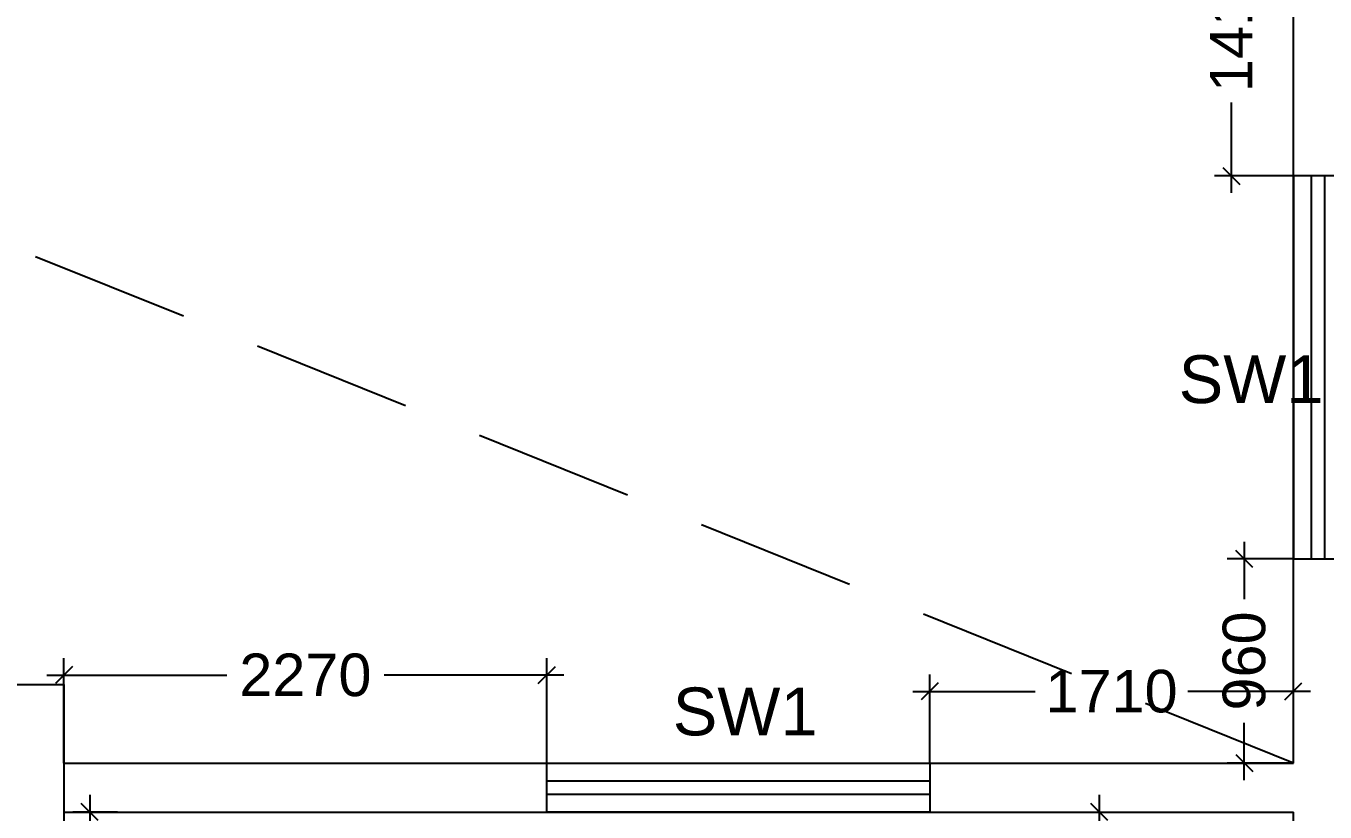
# Model space of a CAD drawing. Extents: x 6345096 to 6738923, y -6490958 to -6305885.
# Drawn here: x 6629733 to 6635841, y -6440579 to -6436884 of the extents above; entities that cross this region are included whole.
import ezdxf
from ezdxf.enums import TextEntityAlignment as Align

# ---------------------------------------------------------------- set-up
doc = ezdxf.new("R2010")
doc.units = 0
doc.header["$LTSCALE"] = 600
doc.header["$MEASUREMENT"] = 0
doc.header["$PDMODE"] = 35
doc.linetypes.add('HIDDEN', pattern=[0.375, 0.25, -0.125])
doc.linetypes.add('HIDDEN2', pattern=[0.1875, 0.125, -0.0625])
doc.layers.get('0').update_dxf_attribs({"linetype": 'CONTINUOUS'})
doc.layers.get('Defpoints').update_dxf_attribs({"linetype": 'CONTINUOUS'})
for name, color, linetype in [('Duct', 8, 'CONTINUOUS'), ('HS', 251, 'CONTINUOUS'), ('joinery', 7, 'CONTINUOUS'), ('LA-column', 3, 'CONTINUOUS'), ('Walls', 7, 'CONTINUOUS'), ('WIN', 151, 'CONTINUOUS'), ('Working Dim', 5, 'CONTINUOUS')]:
    doc.layers.add(name, color=color, linetype=linetype)
doc.styles.add('ari', font='arial.ttf')
doc.dimstyles.new('int. dim', dxfattribs={"dimtxt": 200, "dimasz": 80, "dimexe": 80, "dimexo": 0, "dimgap": 70, "dimtad": 0, "dimdec": 0, "dimzin": 12, "dimdsep": 46, "dimtxsty": 'ari', "dimblk": 'OBLIQUE', "dimcen": 2, "dimdle": 80, "dimclrd": 256, "dimclre": 256, "dimclrt": 6, "dimadec": 0, "dimazin": 0, "dimtfac": 1, "dimtdec": 0, "dimtix": 1, "dimtmove": 2, "dimatfit": 3, "dimfxl": 1, "dimtolj": 1, "dimtzin": 0, "dimlwd": -1, "dimlwe": -1, "dimarcsym": 0})

# ---------------------------------------------------------------- blocks, each defined once
blk = doc.blocks.new('_Oblique')
at = {"color": 0, "linetype": 'ByBlock', "lineweight": -2}
blk.add_line((-0.5, -0.5), (0.5, 0.5), dxfattribs=at)
blk = doc.blocks.new('*D2206')
at = {"layer": 'Defpoints', "color": 0, "transparency": 16777216}
for p in [(6634608.7, -6440578.7, 5.1), (6634779.2, -6440578.7), (6634610.7, -6444293.8, 0.7)]:
    blk.add_point(p, dxfattribs=at)
at = {"layer": 'Working Dim', "transparency": 16777216}
for p, q in [((6634779.2, -6440498.7), (6634779.2, -6442066.9)), ((6634608.7, -6440578.7), (6634859.2, -6440578.7)), ((6634779.2, -6444373.8), (6634779.2, -6442805.6)), ((6634610.7, -6444293.8), (6634859.2, -6444293.8))]:
    blk.add_line(p, q, dxfattribs=at)
at = {"layer": 'Working Dim', "transparency": 16777216, "xscale": 80, "yscale": 80, "zscale": 80}
for p, rotation in [((6634779.2, -6440578.7), 90), ((6634779.2, -6444293.8), 270)]:
    blk.add_blockref('_Oblique', p, dxfattribs=dict(at, rotation=rotation))
at = {"layer": 'Working Dim', "color": 6, "transparency": 16777216, "insert": (6634779.2, -6442436.3), "char_height": 200, "attachment_point": 5, "rotation": 90, "style": 'ari'}
blk.add_mtext('\\A1;3715', dxfattribs=at)
blk = doc.blocks.new('*D2207')
at = {"layer": 'Defpoints', "color": 0, "transparency": 16777216}
for p in [(6630033, -6440578.7), (6630162.9, -6440578.7, 5.1), (6630162.9, -6444293.8, 0.7)]:
    blk.add_point(p, dxfattribs=at)
at = {"layer": 'Working Dim', "transparency": 16777216}
for p, q in [((6630033, -6440498.7), (6630033, -6442066.9)), ((6630162.9, -6440578.7), (6629953, -6440578.7)), ((6630033, -6444373.8), (6630033, -6442805.6)), ((6630162.9, -6444293.8), (6629953, -6444293.8))]:
    blk.add_line(p, q, dxfattribs=at)
at = {"layer": 'Working Dim', "transparency": 16777216, "xscale": 80, "yscale": 80, "zscale": 80}
for p, rotation in [((6630033, -6440578.7), 90), ((6630033, -6444293.8), 270)]:
    blk.add_blockref('_Oblique', p, dxfattribs=dict(at, rotation=rotation))
at = {"layer": 'Working Dim', "color": 6, "transparency": 16777216, "insert": (6630033, -6442436.3), "char_height": 200, "attachment_point": 5, "rotation": 90, "style": 'ari'}
blk.add_mtext('\\A1;3715', dxfattribs=at)
blk = doc.blocks.new('*D2249')
at = {"layer": 'Defpoints', "color": 0, "transparency": 16777216}
for p in [(6633982, -6440011.8), (6633982, -6440348.7, -1), (6635692, -6440348.7)]:
    blk.add_point(p, dxfattribs=at)
at = {"layer": 'Working Dim', "transparency": 16777216}
for p, q in [((6633982, -6440348.7), (6633982, -6439931.8)), ((6635692, -6440348.7), (6635692, -6439931.8)), ((6633902, -6440011.8), (6634478.2, -6440011.8)), ((6635772, -6440011.8), (6635195.9, -6440011.8))]:
    blk.add_line(p, q, dxfattribs=at)
at = {"layer": 'Working Dim', "transparency": 16777216, "xscale": 80, "yscale": 80, "zscale": 80, "rotation": 180}
blk.add_blockref('_Oblique', (6633982, -6440011.8), dxfattribs=at)
at = {"layer": 'Working Dim', "transparency": 16777216, "xscale": 80, "yscale": 80, "zscale": 80}
blk.add_blockref('_Oblique', (6635692, -6440011.8), dxfattribs=at)
at = {"layer": 'Working Dim', "color": 6, "transparency": 16777216, "insert": (6634837, -6440011.8), "char_height": 200, "attachment_point": 5, "style": 'ari'}
blk.add_mtext('\\A1;1710', dxfattribs=at)
blk = doc.blocks.new('*D2252')
at = {"layer": 'Defpoints', "color": 0, "transparency": 16777216}
for p in [(6629911.5, -6439935.3), (6629911.5, -6440348.7, 2.1), (6632182, -6440348.7, -1)]:
    blk.add_point(p, dxfattribs=at)
at = {"layer": 'Working Dim', "transparency": 16777216}
for p, q in [((6629911.5, -6440348.7), (6629911.5, -6439855.3)), ((6632182, -6440348.7), (6632182, -6439855.3)), ((6629831.5, -6439935.3), (6630676.8, -6439935.3)), ((6632262, -6439935.3), (6631416.8, -6439935.3))]:
    blk.add_line(p, q, dxfattribs=at)
at = {"layer": 'Working Dim', "transparency": 16777216, "xscale": 80, "yscale": 80, "zscale": 80, "rotation": 180}
blk.add_blockref('_Oblique', (6629911.5, -6439935.3), dxfattribs=at)
at = {"layer": 'Working Dim', "transparency": 16777216, "xscale": 80, "yscale": 80, "zscale": 80}
blk.add_blockref('_Oblique', (6632182, -6439935.3), dxfattribs=at)
at = {"layer": 'Working Dim', "color": 6, "transparency": 16777216, "insert": (6631046.8, -6439935.3), "char_height": 200, "attachment_point": 5, "style": 'ari'}
blk.add_mtext('\\A1;2270', dxfattribs=at)
blk = doc.blocks.new('*D2257')
at = {"layer": 'Defpoints', "color": 0, "transparency": 16777216}
for p in [(6635460.9, -6439388.8), (6635692, -6439388.8, 1.4), (6635691.9, -6440348.7)]:
    blk.add_point(p, dxfattribs=at)
at = {"layer": 'Working Dim', "transparency": 16777216}
for p, q in [((6635460.9, -6439308.8), (6635460.9, -6439578.2)), ((6635692, -6439388.8), (6635380.9, -6439388.8)), ((6635460.9, -6440428.7), (6635460.9, -6440159.4)), ((6635691.9, -6440348.7), (6635380.9, -6440348.7))]:
    blk.add_line(p, q, dxfattribs=at)
at = {"layer": 'Working Dim', "transparency": 16777216, "xscale": 80, "yscale": 80, "zscale": 80}
for p, rotation in [((6635460.9, -6439388.8), 90), ((6635460.9, -6440348.7), 270)]:
    blk.add_blockref('_Oblique', p, dxfattribs=dict(at, rotation=rotation))
at = {"layer": 'Working Dim', "color": 6, "transparency": 16777216, "insert": (6635460.9, -6439868.8), "char_height": 200, "attachment_point": 5, "rotation": 90, "style": 'ari'}
blk.add_mtext('\\A1;960', dxfattribs=at)
blk = doc.blocks.new('*D2258')
at = {"layer": 'Defpoints', "color": 0, "transparency": 16777216}
for p in [(6635400.9, -6436178.8), (6635692, -6436178.8, 1.4), (6635692, -6437588.8, 1.4)]:
    blk.add_point(p, dxfattribs=at)
at = {"layer": 'Working Dim', "transparency": 16777216}
for p, q in [((6635400.9, -6436098.8), (6635400.9, -6436524.9)), ((6635692, -6436178.8), (6635320.9, -6436178.8)), ((6635400.9, -6437668.8), (6635400.9, -6437242.7)), ((6635692, -6437588.8), (6635320.9, -6437588.8))]:
    blk.add_line(p, q, dxfattribs=at)
at = {"layer": 'Working Dim', "transparency": 16777216, "xscale": 80, "yscale": 80, "zscale": 80}
for p, rotation in [((6635400.9, -6436178.8), 90), ((6635400.9, -6437588.8), 270)]:
    blk.add_blockref('_Oblique', p, dxfattribs=dict(at, rotation=rotation))
at = {"layer": 'Working Dim', "color": 6, "transparency": 16777216, "insert": (6635400.9, -6436883.8), "char_height": 200, "attachment_point": 5, "rotation": 90, "style": 'ari'}
blk.add_mtext('\\A1;1410', dxfattribs=at)
blk = doc.blocks.new('A$C2CD672AE')
at = {"layer": 'Walls', "color": 8, "linetype": 'HIDDEN'}
for p, q in [((105372.6, 16075), (105372.6, 20675.7)), ((99591.1, 16075), (105372.6, 16075))]:
    blk.add_line(p, q, dxfattribs=at)

msp = doc.modelspace()

# ---------------------------------------------------------------- linework, layer by layer
at = {"layer": 'Duct', "color": 8, "linetype": 'HIDDEN2', "ltscale": 10}
for q in [(6618993.541, -6433628.08, -0.801), (6618993.541, -6433628.081, -0.801)]:
    msp.add_line((6635692.042, -6440348.794, -1.476), q, dxfattribs=at)
at = {"layer": 'LA-column', "color": 2, "elevation": 5.131}
msp.add_lwpolyline([(6629160.532, -6440728.875), (6629160.532, -6439978.875), (6629910.532, -6439978.875), (6629910.532, -6440728.875)], close=True, dxfattribs=at)
at = {"layer": 'Walls', "linetype": 'Continuous'}
for p, q in [((6635692.042, -6440348.728, -2.848), (6635692.042, -6433938.819, -2.848)), ((6629911.541, -6440348.728, -2.848), (6635692.042, -6440348.728, -2.848)), ((6629911.541, -6440578.728, -2.848), (6635692.042, -6440578.728, -2.848))]:
    msp.add_line(p, q, dxfattribs=at)
at = {"layer": 'Walls'}
msp.add_line((6635692.042, -6444293.798), (6635692.042, -6440578.728), dxfattribs=at)
at = {"layer": 'WIN', "linetype": 'Continuous', "elevation": -2.848}
for points in [[(6635692.042, -6437588.794), (6635692.042, -6439388.794), (6635922.042, -6439388.794), (6635922.042, -6437588.794)], [(6635692.042, -6437588.794), (6635692.042, -6439388.794), (6635922.042, -6439388.794), (6635922.042, -6437588.794)], [(6635774.825, -6437588.794), (6635774.825, -6439388.794), (6635839.259, -6439388.794), (6635839.259, -6437588.794)], [(6635774.825, -6437588.794), (6635774.825, -6439388.794), (6635839.259, -6439388.794), (6635839.259, -6437588.794)], [(6632182.041, -6440348.728), (6633982.041, -6440348.728), (6633982.041, -6440578.728), (6632182.041, -6440578.728)], [(6632182.041, -6440431.511), (6633982.041, -6440431.511), (6633982.041, -6440495.945), (6632182.041, -6440495.945)]]:
    msp.add_lwpolyline(points, close=True, dxfattribs=at)
at = {"layer": 'WIN', "color": 8, "linetype": 'HIDDEN'}
for points, elevation in [([(6635692.129, -6437588.794), (6635692.129, -6439388.794), (6635922.129, -6439388.794), (6635922.129, -6437588.794)], -2.848), ([(6635692.129, -6437588.794), (6635692.129, -6439388.794), (6635922.129, -6439388.794), (6635922.129, -6437588.794)], -2.848), ([(6635692.129, -6437588.794), (6635692.129, -6439388.794), (6635922.129, -6439388.794), (6635922.129, -6437588.794)], 5.322), ([(6635692.129, -6437588.794), (6635692.129, -6439388.794), (6635922.129, -6439388.794), (6635922.129, -6437588.794)], 5.322), ([(6635774.912, -6437588.794), (6635774.912, -6439388.794), (6635839.346, -6439388.794), (6635839.346, -6437588.794)], -2.848), ([(6635774.912, -6437588.794), (6635774.912, -6439388.794), (6635839.346, -6439388.794), (6635839.346, -6437588.794)], -2.848), ([(6635774.912, -6437588.794), (6635774.912, -6439388.794), (6635839.346, -6439388.794), (6635839.346, -6437588.794)], 5.322), ([(6635774.912, -6437588.794), (6635774.912, -6439388.794), (6635839.346, -6439388.794), (6635839.346, -6437588.794)], 5.322), ([(6632182.128, -6440348.728), (6633982.128, -6440348.728), (6633982.128, -6440578.728), (6632182.128, -6440578.728)], -2.848), ([(6632182.128, -6440348.728), (6633982.128, -6440348.728), (6633982.128, -6440578.728), (6632182.128, -6440578.728)], 5.322), ([(6632182.128, -6440431.511), (6633982.128, -6440431.511), (6633982.128, -6440495.945), (6632182.128, -6440495.945)], -2.848), ([(6632182.128, -6440431.511), (6633982.128, -6440431.511), (6633982.128, -6440495.945), (6632182.128, -6440495.945)], 5.322)]:
    msp.add_lwpolyline(points, close=True, dxfattribs=dict(at, elevation=elevation))

# ---------------------------------------------------------------- block references
at = {"layer": 'HS'}
msp.add_blockref('A$C2CD672AE', (6530319.294, -6456423.902, 8.17), dxfattribs=at)

# ---------------------------------------------------------------- texts
at = {"layer": 'joinery', "style": 'ari'}
for p in [(6635493.096, -6438656.608, -4.167), (6633114.488, -6440218.467, -3.819)]:
    msp.add_text('SW1', height=225, dxfattribs=at).set_placement(p, align=Align.CENTER)

# ---------------------------------------------------------------- dimensions: what is measured, and where the dimension line sits
at = {"layer": 'Working Dim'}
for base, p1, p2, angle, picture, middle in [((6635400.936, -6436178.794, -2.848), (6635692.042, -6437588.794, -1.476), (6635692.042, -6436178.794, -1.476), 90, '*D2258', (6635400.936, -6436883.794, -2.848)), ((6635460.919, -6439388.794, -2.848), (6635691.877, -6440348.728, -2.848), (6635692.042, -6439388.794, -1.476), 90, '*D2257', (6635460.919, -6439868.761, -2.848)), ((6629911.5413, -6439935.3389, -2.8484), (6632182.0409, -6440348.7278, -3.819), (6629911.5413, -6440348.7278, -0.7567), 180, '*D2252', (6631046.7911, -6439935.3389, -2.8484)), ((6633982.041, -6440011.847, -2.848), (6635692.042, -6440348.728, -2.848), (6633982.041, -6440348.728, -3.819), 180, '*D2249', (6634837.042, -6440011.847, -2.848)), ((6630033.03, -6440578.728, -2.848), (6630162.884, -6444293.793, -2.168), (6630162.884, -6440578.728, 2.283), 90, '*D2207', (6630033.03, -6442436.26, -2.848)), ((6634779.222, -6440578.728, -2.848), (6634610.725, -6444293.788, -2.168), (6634608.725, -6440578.728, 2.283), 90, '*D2206', (6634779.222, -6442436.258, -2.848))]:
    dim = msp.add_linear_dim(base=base, p1=p1, p2=p2, angle=angle, dimstyle='int. dim', override={"dimtxt": 200}, dxfattribs=at)
    dim.commit()
    dim.dimension.update_dxf_attribs({"geometry": picture, "text_midpoint": middle})

doc.saveas('drawing.dxf')
